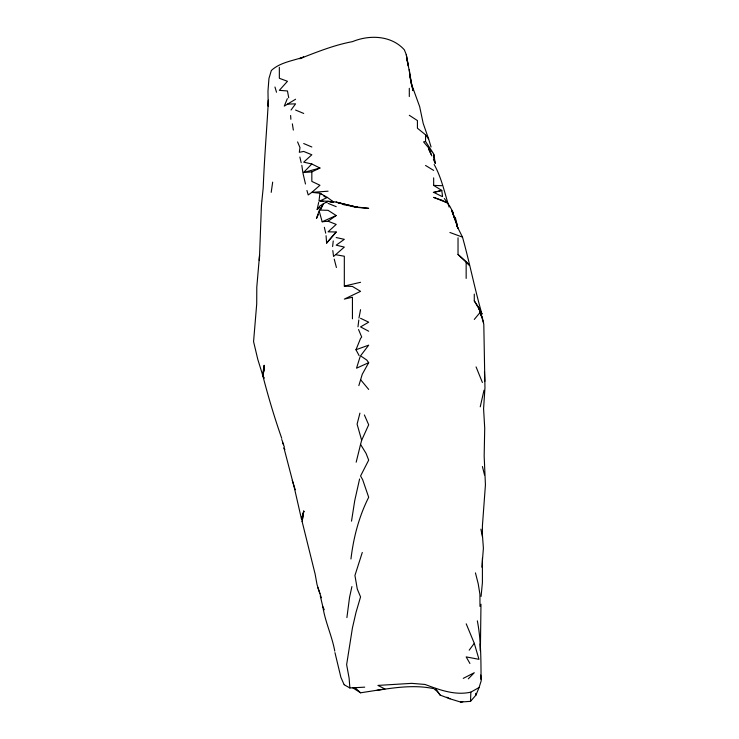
<?xml version="1.0" encoding="UTF-8"?>
<svg xmlns="http://www.w3.org/2000/svg" width="739" height="739" viewBox="0 0 739 739"><rect width="100%" height="100%" fill="white"/><g stroke="black" fill="none" stroke-linecap="round" stroke-linejoin="round"><path stroke-width="1.11" d="M458.032 237.81L458.032 254.465L466.161 261.717L466.161 278.418M433.821 157.019L433.867 154.71L433.562 156.945M433.867 157.213L433.932 154.978L435.225 163.31L433.423 159.347M434.449 689.247L437.571 691.695L440.139 695.094L449.774 698.743L460.573 702.05L470.531 701.348L470.845 692.147L479.075 687.519L481.218 680.748L480.719 675.021M481.893 567.219L483.398 548.181L482.244 532.44M481.071 596.428L482.41 582.609L482.401 558.139M263.444 371.902L264.137 365.26L262.631 374.978C268.137 396.344 274.455 417.59 281.744 438.338M433.691 157.13L433.932 154.978M332.615 246.558L333.243 240.942M346.896 617.61L349.556 597.315L351.912 586.581M318.971 201.165L319.95 193.23L311.83 192.371L308.209 194.948L306.934 190.486M357.962 326.841L358.821 319.969M271.213 192.343L272.673 182.127M351.515 521.152L354.757 500.515L359.597 478.964M302.122 521.531L303.738 511.222L302.122 521.531L315.137 574.12L317.022 584.577L319.95 593.62M263.601 372.013L264.46 366.655L263.093 375.227L262.631 374.978M350.951 558.989C353.501 537.567 358.914 516.653 368.687 497.273L362.627 479.602L360.558 475.999L368.687 460.12L366.101 453.469L360.558 444.398L361.648 440.268L368.687 424.786L364.382 414.958M358.96 318.038L360.567 309.687M319.885 207.428L317.151 209.488L318.666 202.468M360.558 444.398L356.18 462.189M480.239 406.819L483.999 390.229M359.93 413.119L357.094 424.14L361.648 440.268M284.894 449.469L283.868 447.658L294.14 486.964L301.549 519.378L303.757 511.268M301.549 519.378L303.738 511.222M358.849 385.61L362.267 374.257L368.687 362.683L366.766 360.059L360.558 355.828L368.687 345.15L355.976 349.75L359.145 355.662M360.105 356.743L356.531 368.188L368.687 362.683M362.286 552.449L354.932 575.459L357.288 589.066L360.558 596.909L356.022 612.345L352.438 627.882L346.637 664.657L349.113 678.143L349.88 687.963L364.706 687.15M355.976 349.75L360.558 338.444L361.713 337.058L358.535 329.511M287.332 98.629L284.284 106.102L295.582 99.238M470.531 701.348L475.953 695.103L479.075 687.519M318.315 214.541L316.458 218.467L319.211 210.67L323.423 203.733L328.07 201.257L335.737 201.987L357.602 207.363M320.634 209.627L323.423 203.733L319.95 205.987L317.151 209.488M271.333 70.482L268.95 78.491L267.98 91.045L268.202 106.194L268.423 100.162C266.788 129.38 264.331 158.497 263.213 187.724L261.421 205.451L259.371 260.544L259.537 255.361L256.784 287.194L256.719 303.886L253.569 341.612L257.828 359.523L263.093 376.437L264.442 378.109M291.064 110.009L295.582 103.848L287.462 104.116M326.065 235.713L326.62 243.094L336.199 231.991L328.07 231.815L336.199 224.416L328.07 221.22L322.176 221.765L319.294 211.483M469.2 650.181L474.281 643.309L466.217 623.827M474.281 319.424L479.823 312.782L482.401 317.964L483.805 324.467L484.96 387.836L483.583 408.75L484.719 428.167L484.165 455.981L485.431 484.849L482.41 525.872L482.41 536.708L480.913 529.133M326.62 243.094L336.199 231.991M319.95 168.021L303.701 172.483L311.83 171.919L319.95 168.021L311.83 163.984L302.944 173.148L301.817 165.305M468.323 678.818L474.281 672.712L463.242 678.384M332.799 250.576L333.566 256.479L344.319 247.085L336.199 245.172L344.319 239.334L336.199 237.542M271.73 70.122C280.561 62.27 292.801 60.847 303.701 57.014L299.692 58.714C316.855 52.053 334.213 45.024 352.438 41.652C369.435 34.622 391.337 35.306 404.344 49.827L406.274 54.603L408.371 66.261M326.25 202.634L328.07 201.257L319.95 200.925L327.377 197.433L333.631 202.033M328.07 221.22L336.199 215.52L328.07 210.329L319.95 210.079M433.664 177.859L433.664 185.415L441.793 190.413L433.405 192.5L441.793 190.413L442.55 196.602M322.176 221.765L336.199 215.52M336.199 254.789L344.319 256.239L344.319 286.095L360.567 282.289M425.544 141.463L423.576 141.897L433.664 153.823L425.544 141.463L425.544 134.794L417.424 128.216L417.424 120.568L409.304 115.293M376.816 690.355C395.577 687.446 414.856 684.683 433.673 688.637M352.438 687.584L360.567 692.803L384.936 688.997L377.943 685.413L411.725 683.353L425.017 684.453C439.493 689.866 455.196 695.722 470.845 692.147M460.573 702.05L462.808 701.736M328.07 191.198L311.83 192.371L319.95 185.258L311.83 181.397L311.83 171.919M433.664 185.415L441.793 185.674M344.319 286.095L352.438 286.455L360.567 291.342L344.319 299.101L352.438 297.235L352.438 318.814M358.637 207.53L368.687 208.352L352.438 206.541M353.362 687.667L355.219 687.843L360.567 692.803M450.014 698.771L446.781 697.2M319.95 200.925L323.312 201.331M343.533 204.648L357.537 207.308L336.199 202.181L344.319 204.491M329.151 201.498L332.374 202.218M311.83 163.984L303.701 162.155L311.83 154.765L303.701 151.44L299.313 152.299L299.979 147.597L297.586 141.916M329.104 201.507L332.208 202.237M449.912 232.48L462.503 237.127C469.598 262.557 474.632 288.579 481.92 313.992L474.281 300.875L474.281 294.085M328.07 203.354L336.199 206.661M295.582 110.046L303.701 113.446M303.701 143.532L311.83 146.996M360.567 318.297L368.687 322.186L360.558 326.906L368.687 331.22M433.691 192.362L441.793 196.352M344.245 684.804L349.88 687.963M331.756 201.137L333.603 202.172M327.377 197.433L319.95 193.23L321.751 194.533M425.544 165.462L433.664 170.413M323.562 195.826L325.363 197.119M458.032 254.465L469.551 265.421L466.161 261.717M360.558 379.643L368.687 389.435M444.333 198.505L449.912 206.421L453.469 213.155M425.544 134.794L428.62 138.987L431.068 146.95M435.456 688.415L440.139 695.094M474.281 300.875L478.512 307.147L481.92 313.992M281.753 439.502L283.665 444.629M469.93 663.483L466.161 656.888L478.974 659.327L474.281 643.309M317.788 587.523L321.373 597.786M455.307 217.368L457.072 224.619L451.584 210.135L458.032 228.416L456.868 225.848L462.503 237.127M320.255 595.828L322.841 606.701L324.264 609.758M434.162 164.492C441.589 177.766 444.545 192.694 449.109 207.068M431.16 154.396L428.454 148.456L431.825 155.892M344.088 684.619L340.901 677.349L334.97 652.639M282.566 442.763L284.349 446.846M476.073 366.895L482.401 382.497M482.401 317.964L478.512 307.147L483.62 322.952M428.62 138.987L423.179 123.367L419.669 106.638L411.226 83.378L409.711 75.35M292.247 480.341L295.249 489.754M274.963 87.008L276.515 92.236M453.016 212.897L454.42 217.885M433.664 157.481L435.225 163.31M322.841 606.701C325.178 621.961 332.051 636.02 334.767 651.105M334.24 259.13L336.411 267.509M475.445 572.873L478.225 583.856L479.916 594.221L479.981 606.433M482.41 466.512L484.516 474.937M411.226 83.378L413.027 90.657M303.129 173.914L305.493 184.002M406.274 54.603L411.512 83.211M409.637 74.907L413.083 90.481M324.356 227.316L325.696 233.182M299.877 157.037L301.189 162.756M406.505 57.965L408.14 65.226M475.62 693.367L475.953 695.103M288.727 97.816L287.462 90.962L279.333 90.343L287.462 81.29L279.342 78.288L279.342 67.323M477.339 620.862C481.098 640.103 480.923 659.779 481.071 679.298M292.358 123.866L293.346 130.092M409.304 69.512L409.979 75.498M290.621 115.487L290.87 119.284M484.479 371.745L484.83 381.333M480.138 643.863L480.387 650.763L480.978 604.216M409.304 88.31L409.304 96.55M441.793 200.223L433.664 197.378L447.677 203.013L441.793 200.223"/></g></svg>
